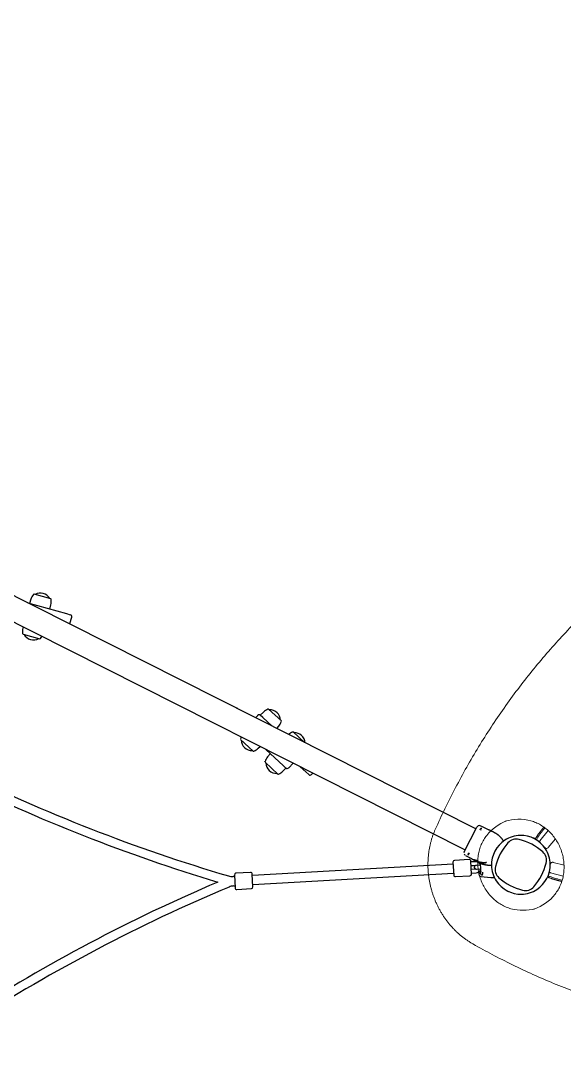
# Model space of a CAD drawing. Header units: millimetres. Extents: x 246416442 to 246896683, y 7418963194 to 7419503218.
# Drawn here: x 246847352 to 246848323, y 7419450444 to 7419452296 of the extents above; entities that cross this region are included whole.
import ezdxf
from ezdxf.lldxf.tags import DXFTag

# ---------------------------------------------------------------- set-up
doc = ezdxf.new("R2010")
doc.units = ezdxf.units.MM
for name, color, linetype in [('L-EDGE-CONCRETE', 1, 'CONCRETE_EDGE_SHORT'), ('L-Hatch Boundary', 1, 'Continuous'), ('L-X-E-PLAY', 9, 'Continuous')]:
    doc.layers.add(name, color=color, linetype=linetype)
doc.layers.add('L-SUB-SOIL DRAINAGE', color=170, linetype='SUBSOIL', lineweight=20)
doc.styles.get("Standard").update_dxf_attribs({"font": 'arial.ttf'})
doc.linetypes.add('CONCRETE_EDGE_SHORT', pattern='A,0.5,-0.2,["CE",Standard,S=0.1,R=0,X=-0.05,Y=-0.05],-0.2', length=0.9)
tags = doc.linetypes.add('SUBSOIL', pattern='A,12.7,-5.08,["SSD",Standard,S=2.54,R=0,X=-2.54,Y=-1.27],-6.35', length=24.13).pattern_tags.tags
tags[6] = DXFTag(74, 10)

# ---------------------------------------------------------------- blocks, each defined once
blk = doc.blocks.new('Artisan - Moduplay')
at = {"layer": 'L-X-E-PLAY', "lineweight": 25}
for p, q in [((-137145.7, -699233.4), (-137145.7, -701031.8)), ((-137103.5, -701031.8), (-137103.5, -699233.4)), ((-137103.5, -700135.5), (-137089.4, -700205.8)), ((-137095.3, -700137.2), (-137102.9, -700138.4)), ((-137078.5, -700168.7), (-137084.6, -700138.3)), ((-137157.2, -700152.9), (-137151.2, -700183.2)), ((-137145.7, -700147.2), (-137147.8, -700147.7)), ((-137095.5, -700175.6), (-137087.9, -700173.8)), ((-137102.6, -700219.1), (-137090.8, -700216.7)), ((-137089.4, -700205.8), (-137088.1, -700212.6)), ((-137103.3, -700555.1), (-137103.5, -700555.8)), ((-137150.3, -700584.4), (-137158.9, -700614.1)), ((-137097.9, -700592.5), (-137103.5, -700590.8)), ((-137097.2, -700602.5), (-137103.5, -700624.5)), ((-137097.2, -700602.5), (-137097.1, -700602.3)), ((-137097.1, -700602.3), (-137095.4, -700596.5)), ((-137088.1, -700599), (-137095.4, -700596.5)), ((-137087.7, -700634.7), (-137079.1, -700604.9)), ((-137150, -700620), (-137145.7, -700621.4)), ((-137167, -700642), (-137175.6, -700671.7)), ((-137157.5, -700674.1), (-137145.7, -700633.1)), ((-137148.7, -700643.6), (-137156.2, -700641.8)), ((-137103.5, -700633.7), (-137098.5, -700634.9)), ((-137103.5, -700689.3), (-137095.8, -700662.6)), ((-137373.7, -700685.2), (-137374.9, -700683)), ((-137166.6, -700677.6), (-137159.3, -700680.1)), ((-137157.6, -700674.4), (-137159.3, -700680.1)), ((-137157.5, -700674.1), (-137157.6, -700674.4)), ((-137392.5, -700699.5), (-137379.5, -700722)), ((-137371.5, -700683.9), (-137391.4, -700695.4)), ((-137389.6, -700691.5), (-137388.4, -700693.7)), ((-137354.4, -700707.5), (-137367.4, -700685)), ((-137156.8, -700684.2), (-137145.7, -700687.4)), ((-137149.5, -700715), (-137145.7, -700701.7)), ((-137375.4, -700723.1), (-137355.5, -700711.6)), ((-137178.1, -701024), (-137357.7, -700712.9)), ((-137151.4, -700721.6), (-137149.5, -700715)), ((-137371.5, -700720.9), (-137191.9, -701032)), ((-137149, -700725.9), (-137145.7, -700726.9)), ((-137175, -701022.2), (-137195, -701033.7)), ((-137157.9, -701045.8), (-137170.9, -701023.3)), ((-137149.3, -701031.8), (-137099.9, -701031.8)), ((-137196.1, -701037.8), (-137183.1, -701060.3)), ((-137179, -701061.4), (-137159, -701049.9)), ((-137156.3, -701057.6), (-137160.3, -701050.7)), ((-137154.5, -701053.1), (-137154.5, -701053.1)), ((-137177.7, -701060.7), (-137173.7, -701067.6)), ((-137168, -701064.4), (-137172, -701057.4)), ((-137167.5, -701064.6), (-137163.7, -701071.1)), ((-137166, -701053.9), (-137162, -701060.9)), ((-137163.7, -701071.1), (-137163.3, -701071.8)), ((-137158.2, -701068), (-137162, -701061.4)), ((-137157.8, -701068.7), (-137158.2, -701068)), ((-137154.2, -701054.4), (-137154.2, -701054.4)), ((-137153.5, -701062), (-137153.5, -701062)), ((-137152.7, -701067.6), (-137152.7, -701067.6)), ((-137172.9, -701072.9), (-137173.6, -701073.3)), ((-137148.2, -701075.4), (-137148, -701075.4)), ((-137148, -701075.4), (-137148, -701075.5))]:
    blk.add_line(p, q, dxfattribs=at)
at = {"layer": 'L-X-E-PLAY', "lineweight": 13}
for p, q in [((-137071.5, -701143.7), (-137071.1, -701143.8)), ((-137071.1, -701143.8), (-137048, -701148.7)), ((-137078.1, -701158.2), (-137077.6, -701156)), ((-137075, -701162.5), (-137075.4, -701162.4)), ((-137055.3, -701166.6), (-137075, -701162.5)), ((-137101.2, -701179.6), (-137098.9, -701179.1)), ((-137094.8, -701181.8), (-137094.7, -701182.2)), ((-137094.7, -701182.2), (-137090.6, -701201.8)), ((-137113.4, -701186.1), (-137113.4, -701185.7)), ((-137108.5, -701209.2), (-137113.4, -701186.1))]:
    blk.add_line(p, q, dxfattribs=at)
at = {"layer": 'L-X-E-PLAY', "lineweight": 25}
for centre, radius, start, end in [((-137091.5, -700161.7), 24.8, 76.7467, 98.8225), ((-137086.2, -700139.6), 2.1, 38.2641, 76.7467), ((-137095.3, -700156.2), 19.6, 327.293, 55.3521), ((-134416.7, -700135.2), 3025.9, 180.4243, 190.0488), ((-134416.7, -700135.2), 3009.9, 180.4266, 190.3385), ((-137140.4, -700165.3), 19.6, 147.293, 235.3521), ((-137155.2, -700153.4), 2.1, 125.8984, 164.3809), ((-137141.9, -700171.8), 24.8, 103.8225, 125.8984), ((-137149.5, -700181.9), 2.1, 218.2641, 256.7467), ((-137093.9, -700149.7), 24.8, 283.8225, 305.8984), ((-137080.5, -700168.1), 2.1, 305.8984, 344.3809), ((-137144.3, -700159.8), 24.8, 256.7467, 266.8441), ((-137103.3, -700215.7), 3.5, 266.8166, 281.3225), ((-137091.5, -700213.3), 3.5, 281.3225, 11.3225), ((-139346.8, -702976.4), 3009.9, 49.5707, 59.4749), ((-139346.8, -702976.4), 3025.9, 49.861, 59.4776), ((-137106.7, -700554.1), 3.5, 343.8838, 26.3084), ((-137141.1, -700603.1), 19.6, 119.8543, 207.9134), ((-137148.8, -700585.8), 2.1, 98.4597, 136.9422), ((-137145.4, -700608.3), 24.8, 90.5397, 98.4597), ((-137098.9, -700595.8), 3.5, 343.8838, 73.8839), ((-137096, -700622.6), 24.8, 49.3081, 71.3839), ((-137096.9, -700615.9), 19.6, 299.8543, 27.9134), ((-137081.2, -700605.3), 2.1, 10.8255, 49.3081), ((-137156.8, -700613.7), 2.1, 190.8255, 229.3081), ((-137142, -700596.5), 24.8, 229.3081, 251.3839), ((-137157.8, -700660.8), 19.6, 119.8543, 207.9134), ((-137165.4, -700643.4), 2.1, 98.4597, 136.9422), ((-137162.1, -700665.9), 24.8, 76.3839, 98.4597), ((-137092.6, -700610.7), 24.8, 256.3839, 278.4597), ((-137089.3, -700633.2), 2.1, 278.4597, 316.9422), ((-137112.7, -700680.2), 24.8, 49.3081, 68.3426), ((-137113.6, -700673.5), 19.6, 301.0327, 27.9134), ((-137097.9, -700663), 2.1, 10.8255, 49.3081), ((-137354.1, -700671), 24, 190.3385, 210), ((-137370, -700686.5), 3, 30, 120), ((-137173.5, -700671.3), 2.1, 190.8255, 229.3081), ((-137158.7, -700654.1), 24.8, 229.3081, 251.3839), ((-137155.8, -700680.8), 3.5, 163.8838, 253.8839), ((-137410.4, -700703.5), 24, 30, 49.5707), ((-137389.9, -700698), 3, 120, 210), ((-137357, -700709), 3, 300, 30), ((-137376.9, -700720.5), 3, 210, 300), ((-137148.1, -700722.6), 3.5, 163.8838, 253.8839), ((-137193.5, -701036.3), 3, 120, 210), ((-137173.5, -701024.8), 3, 30, 120), ((-137150.6, -701036.5), 3.58, 119.6731, 178.2683), ((-137124.6, -701082.1), 56.1, 116.1129, 119.6841), ((-137124.6, -701082.1), 56.1, 60.316, 63.887), ((-137098.6, -701036.5), 3.58, 1.7317, 60.3269), ((-137160.5, -701047.3), 3, 300, 30), ((-136222.5, -701064.7), 932.1, 178.2636, 179.2821), ((-137147.1, -701042.4), 4.42, 117.5189, 162.8554), ((-137141.1, -701041.4), 7.2, 157.4328, 181.1044), ((-137108.1, -701041.4), 7.19, 358.901, 22.5919), ((-137102.1, -701042.4), 4.43, 17.197, 62.4463), ((-138027.1, -701064.7), 932.5, 0.7183, 1.7365), ((-137180.5, -701058.8), 3, 210, 300), ((-137165, -701062.6), 10, 210, 271.1866), ((-137165, -701062.6), 3.5, 210, 235.8419), ((-137164.8, -701063), 3.15, 30, 210), ((-137193.2, -701013.8), 65.3, 293.6798, 306.2644), ((-137165, -701062.6), 3.5, 4.158, 30), ((-137165, -701062.6), 10, 328.865, 30), ((-137219, -701064.4), 65.6, 2.0858, 8.8071), ((-137219.3, -701064.5), 65.9, 2.127, 8.758), ((-137105.5, -701057.9), 48.1, 184.8847, 191.5629), ((-137105.6, -701058), 48.1, 184.8597, 191.5379), ((-137171.6, -701076.8), 3.95, 120, 198.4571), ((-137008.6, -701022.4), 175.8, 198.4554, 206.3677), ((-137173.4, -701065.9), 13.6, 274.5279, 297.5374), ((-137124.6, -701132.6), 52.5, 118.1256, 149.8263), ((-137124.6, -701132.6), 52.5, 59.8263, 118.1256), ((-137124.6, -701132.6), 52.5, 28.1256, 59.8263), ((-137124.6, -701132.6), 52.5, 149.8263, 208.1256), ((-137063, -701133.7), 103.1, 165.5951, 192.3568), ((-137143.5, -701113), 20, 102.3568, 165.5951), ((-137125.7, -701194.2), 103.1, 75.5952, 102.3568), ((-137105, -701113.7), 20, 12.3568, 75.5952), ((-137186.2, -701131.5), 103.1, 345.5951, 12.3568), ((-137124.6, -701132.6), 52.5, 329.8263, 28.1256), ((-137174.2, -701132.6), 3.43, 147.6732, 212.2949), ((-137075, -701132.6), 3.43, 327.6732, 32.2949), ((-137124.6, -701132.6), 52.5, 208.1256, 239.8263), ((-137144.2, -701151.5), 20, 192.3568, 255.5952), ((-137105.7, -701152.2), 20, 282.3568, 345.5951), ((-137124.6, -701132.6), 52.5, 298.1256, 329.8263), ((-137124.6, -701132.6), 52.5, 239.8263, 298.1256), ((-137123.5, -701070.9), 103.1, 255.5952, 282.3568)]:
    blk.add_arc(centre, radius, start, end, dxfattribs=at)
at = {"layer": 'L-X-E-PLAY', "lineweight": 13}
for centre, radius, start, end in [((-137120.9, -701133.6), 80.6, 47.2737, 78.6189), ((-137125.4, -701129), 80.6, 11.3812, 44.4179), ((-137072.2, -701147.2), 3.5, 78.1427, 109.2237), ((-137123.6, -701136.3), 80.6, 191.3807, 222.7202), ((-137046.2, -701088.6), 78.1, 244.826, 245.9799), ((-137074.6, -701159), 3.5, 168.1427, 258.1427), ((-137098.2, -701182.5), 3.5, 11.8573, 101.8573), ((-137168.5, -701211), 78.1, 24.0171, 25.1745), ((-137128.1, -701131.8), 80.6, 225.5554, 258.6193), ((-137110, -701185), 3.5, 160.7822, 191.8573)]:
    blk.add_arc(centre, radius, start, end, dxfattribs=at)
for centre, major_axis in [((-137139.9, -701144), (-71.7, -71.7)), ((-137113.2, -701117.3), (71.7, 71.7))]:
    blk.add_ellipse(centre, major_axis=major_axis, ratio=0.880849, start_param=3.136281, end_param=3.146489, dxfattribs=at)
at = {"layer": 'L-X-E-PLAY', "lineweight": 25}
blk.add_ellipse((-137168.4, -701078.3), major_axis=(-1.84, -3.71), ratio=0.969086, start_param=4.139868, end_param=5.437098, dxfattribs=at)
at = {"layer": 'L-X-E-PLAY', "lineweight": 13}
for points, knots in [([(-137137.4, -700967.6), (-137139.3, -700967.7), (-137142.6, -700968), (-137148.3, -700968.5), (-137153.9, -700969.3), (-137159.6, -700970.4), (-137165.2, -700971.7), (-137170.9, -700973.1), (-137176.5, -700974.8), (-137182, -700976.8), (-137187.5, -700978.9), (-137192.9, -700981.3), (-137198.3, -700983.8), (-137203.6, -700986.6), (-137208.8, -700989.5), (-137213.8, -700992.7), (-137218.8, -700996), (-137223.7, -700999.5), (-137228.4, -701003.2), (-137233.1, -701007.1), (-137237.5, -701011.1), (-137241.9, -701015.3), (-137246.1, -701019.6), (-137250.1, -701024.1), (-137254, -701028.7), (-137257.7, -701033.5), (-137261.2, -701038.3), (-137264.5, -701043.3), (-137267.6, -701048.4), (-137270.6, -701053.6), (-137273.4, -701058.9), (-137275.9, -701064.2), (-137278.3, -701069.7), (-137280.4, -701075.2), (-137282.3, -701080.7), (-137284, -701086.3), (-137285.5, -701091.9), (-137286.8, -701097.6), (-137287.8, -701103.3), (-137288.6, -701108.9), (-137289.2, -701114.6), (-137289.4, -701117.9), (-137289.5, -701119.8)], [0, 0, 0, 0, 0.022823, 0.047919, 0.073019, 0.098121, 0.123227, 0.148335, 0.173445, 0.198557, 0.223671, 0.248787, 0.273904, 0.299022, 0.324141, 0.349261, 0.374381, 0.399503, 0.424624, 0.449746, 0.474869, 0.499991, 0.525114, 0.550236, 0.575358, 0.60048, 0.625602, 0.650723, 0.675844, 0.700964, 0.726083, 0.751201, 0.776318, 0.801434, 0.826547, 0.851659, 0.876769, 0.901876, 0.926981, 0.952083, 0.977181, 1, 1, 1, 1]), ([(-136504.1, -701103.7), (-136516.6, -701097.1), (-136538.1, -701086.3), (-136575.4, -701068.9), (-136611.9, -701053.5), (-136650.1, -701038.9), (-136688.3, -701025.8), (-136727.3, -701013.9), (-136766.8, -701003.3), (-136806.7, -700994), (-136847.1, -700986), (-136887.8, -700979.4), (-136929.1, -700974), (-136970.3, -700970), (-137012.4, -700967.4), (-137053.6, -700966.1), (-137096.8, -700966.1), (-137122.3, -700966.9), (-137137.4, -700967.6)], [0, 0, 0, 0, 0.060387, 0.123138, 0.185889, 0.248642, 0.311395, 0.37415, 0.436906, 0.499663, 0.562421, 0.62518, 0.68794, 0.750701, 0.813463, 0.876226, 0.93899, 1, 1, 1, 1]), ([(-137202.6, -701152.2), (-137203.3, -701148.9), (-137204.1, -701143.2), (-137204.2, -701133.2), (-137202.9, -701123.5), (-137200.4, -701113.7), (-137196.7, -701104.2), (-137191.8, -701095), (-137185.8, -701086.5), (-137178.8, -701078.6), (-137171, -701071.6), (-137162.5, -701065.6), (-137153.4, -701060.7), (-137143.9, -701056.9), (-137134, -701054.3), (-137124.3, -701053), (-137114.2, -701053.1), (-137108.4, -701053.9), (-137105, -701054.6)], [0, 0, 0, 0, 0.060358, 0.123106, 0.185791, 0.24843, 0.311037, 0.373624, 0.436198, 0.498766, 0.561334, 0.623904, 0.686484, 0.749082, 0.811708, 0.874376, 0.937104, 1, 1, 1, 1]), ([(-137289.5, -701119.8), (-137290.2, -701134.2), (-137291, -701158.6), (-137291.1, -701200.1), (-137290, -701239.9), (-137287.6, -701280.5), (-137284, -701320.3), (-137279.1, -701360.1), (-137273, -701399.5), (-137265.7, -701438.5), (-137257.1, -701477.1), (-137247.3, -701515.4), (-137236.3, -701553.1), (-137224.2, -701590.3), (-137210.7, -701627.1), (-137196.3, -701663.1), (-137180.4, -701698.9), (-137163.9, -701733.3), (-137145.5, -701768.1), (-137134.2, -701788.1), (-137127.3, -701799.8)], [0, 0, 0, 0, 0.053647, 0.109473, 0.165299, 0.221124, 0.276949, 0.332772, 0.388594, 0.444416, 0.500237, 0.556056, 0.611875, 0.667693, 0.72351, 0.779326, 0.835141, 0.890955, 0.946768, 1, 1, 1, 1]), ([(-137046.4, -701113.1), (-137045.8, -701116.4), (-137045, -701122.1), (-137044.9, -701132.1), (-137046.1, -701141.8), (-137048.6, -701151.6), (-137052.4, -701161.1), (-137057.3, -701170.3), (-137063.2, -701178.8), (-137070.2, -701186.7), (-137078, -701193.7), (-137086.5, -701199.7), (-137095.7, -701204.6), (-137105.2, -701208.4), (-137115, -701211), (-137124.7, -701212.3), (-137134.8, -701212.2), (-137140.6, -701211.4), (-137144, -701210.7)], [0, 0, 0, 0, 0.060358, 0.123106, 0.185791, 0.24843, 0.311037, 0.373624, 0.436198, 0.498766, 0.561334, 0.623904, 0.686484, 0.749082, 0.811708, 0.874376, 0.937104, 1, 1, 1, 1]), ([(-137072.3, -701137), (-137072.1, -701137), (-137071.2, -701137), (-137069.5, -701137.2), (-137067, -701137.4), (-137064.5, -701137.7), (-137061.8, -701138.1), (-137059.1, -701138.5), (-137056.4, -701139.1), (-137053.6, -701139.6), (-137050.6, -701140.2), (-137048.2, -701140.7), (-137046.7, -701141), (-137046.2, -701141.1)], [0, 0, 0, 0, 0.016266, 0.105625, 0.198821, 0.295678, 0.395979, 0.499454, 0.605782, 0.714911, 0.82707, 0.942487, 1, 1, 1, 1]), ([(-137045.8, -701138.9), (-137045.9, -701138.9), (-137046.4, -701138.8), (-137047.2, -701138.6), (-137048.1, -701138.4), (-137049.2, -701138.2), (-137050.2, -701138), (-137051.2, -701137.8), (-137052.2, -701137.6), (-137053.2, -701137.3), (-137054.2, -701137.1), (-137055.2, -701136.9), (-137056.3, -701136.7), (-137057.4, -701136.5), (-137058.5, -701136.3), (-137059.6, -701136.1), (-137060.7, -701135.9), (-137061.8, -701135.7), (-137063.1, -701135.5), (-137064.3, -701135.3), (-137065.7, -701135.2), (-137067.1, -701135), (-137068.5, -701134.9), (-137070, -701134.8), (-137071.2, -701134.7), (-137071.9, -701134.6), (-137072.1, -701134.6)], [0, 0, 0, 0, 0.013518, 0.050625, 0.088163, 0.126858, 0.166791, 0.208058, 0.244194, 0.281435, 0.319859, 0.35955, 0.4006, 0.442885, 0.483708, 0.525443, 0.568074, 0.611584, 0.655951, 0.706451, 0.757951, 0.81041, 0.86378, 0.918011, 0.973045, 1, 1, 1, 1]), ([(-137122.6, -701185), (-137122.5, -701185.3), (-137122.5, -701186.1), (-137122.4, -701187.4), (-137122.3, -701188.9), (-137122.1, -701190.3), (-137122, -701191.8), (-137121.8, -701193.1), (-137121.6, -701194.4), (-137121.4, -701195.7), (-137121.2, -701196.9), (-137121, -701198.1), (-137120.8, -701199.2), (-137120.6, -701200.3), (-137120.4, -701201.4), (-137120.1, -701202.5), (-137119.9, -701203.5), (-137119.7, -701204.5), (-137119.5, -701205.4), (-137119.3, -701206.4), (-137119.1, -701207.4), (-137118.9, -701208.4), (-137118.7, -701209.4), (-137118.5, -701210.4), (-137118.3, -701211), (-137118.3, -701211.3)], [0, 0, 0, 0, 0.030913, 0.087897, 0.14401, 0.199191, 0.253382, 0.306532, 0.3543, 0.401124, 0.446976, 0.491833, 0.535673, 0.57848, 0.620191, 0.660548, 0.699593, 0.737414, 0.774092, 0.809701, 0.850389, 0.889785, 0.927979, 0.965049, 1, 1, 1, 1]), ([(-137116.1, -701211), (-137116.2, -701210.5), (-137116.5, -701208.7), (-137117.1, -701205.8), (-137117.8, -701202.2), (-137118.5, -701198.7), (-137119.1, -701195.3), (-137119.6, -701192.1), (-137119.9, -701188.9), (-137120.1, -701186.6), (-137120.2, -701185.2), (-137120.2, -701184.9)], [0, 0, 0, 0, 0.057456, 0.201404, 0.340307, 0.474605, 0.604457, 0.729301, 0.848623, 0.962029, 1, 1, 1, 1])]:
    blk.add_open_spline(points, degree=3, knots=knots, dxfattribs=at)
at = {"layer": 'L-X-E-PLAY', "lineweight": 25}
for points, knots in [([(-137154.5, -701053.1), (-137154.5, -701053.2), (-137154.5, -701053.4), (-137154.5, -701053.8), (-137154.5, -701054.3), (-137154.5, -701054.7), (-137154.5, -701055.1), (-137154.5, -701055.4), (-137154.6, -701055.8), (-137154.6, -701056.3), (-137154.6, -701056.7), (-137154.6, -701057.2), (-137154.6, -701057.7), (-137154.6, -701058.4), (-137154.6, -701059.2), (-137154.6, -701060.1), (-137154.6, -701060.8), (-137154.6, -701061.5), (-137154.6, -701062.1), (-137154.6, -701062.7), (-137154.6, -701063.3), (-137154.6, -701064), (-137154.6, -701064.7), (-137154.6, -701065.5), (-137154.6, -701066.4), (-137154.5, -701067.2), (-137154.4, -701068.2), (-137154.4, -701069.1), (-137154.2, -701070.1), (-137154.1, -701071), (-137153.9, -701072), (-137153.8, -701072.8), (-137153.6, -701073.4), (-137153.5, -701074), (-137153.4, -701074.5), (-137153.3, -701074.9), (-137153.1, -701075.4), (-137153, -701075.9), (-137152.8, -701076.5), (-137152.6, -701077), (-137152.4, -701077.6), (-137152.2, -701078.2), (-137152, -701078.8), (-137151.8, -701079.5), (-137151.5, -701080.1), (-137151.2, -701080.8), (-137150.9, -701081.5), (-137150.5, -701082.2), (-137150.1, -701083), (-137149.7, -701083.9), (-137149.2, -701084.7), (-137148.8, -701085.4), (-137148.6, -701085.8), (-137148.5, -701085.9)], [0, 0, 0, 0, 0.008392, 0.022062, 0.034963, 0.047177, 0.058802, 0.069886, 0.080467, 0.094261, 0.10763, 0.120918, 0.134166, 0.157858, 0.181817, 0.206112, 0.230954, 0.247973, 0.265471, 0.283543, 0.302286, 0.3218, 0.342186, 0.367152, 0.392525, 0.41799, 0.443464, 0.472847, 0.502035, 0.530926, 0.559431, 0.587468, 0.602973, 0.618298, 0.633432, 0.648366, 0.663193, 0.678695, 0.69503, 0.712157, 0.730104, 0.748862, 0.768419, 0.788759, 0.809479, 0.830914, 0.853037, 0.875817, 0.903744, 0.932481, 0.961945, 0.992298, 1, 1, 1, 1]), ([(-137154.2, -701054.3), (-137154.3, -701053.9), (-137154.4, -701053.5), (-137154.5, -701053.1), (-137154.5, -701053), (-137154.5, -701053)], [0, 0, 0, 0, 0.502573, 0.502573, 1, 1, 1, 1]), ([(-137154.5, -701053.1), (-137154.5, -701053.1), (-137154.5, -701053.2), (-137154.4, -701053.6), (-137154.3, -701054), (-137154.2, -701054.4)], [0, 0, 0, 0, 0.499788, 0.499788, 1, 1, 1, 1]), ([(-137100.6, -701085.9), (-137100.6, -701085.7), (-137100.3, -701085.3), (-137099.9, -701084.5), (-137099.3, -701083.6), (-137098.8, -701082.6), (-137098.4, -701081.6), (-137097.9, -701080.7), (-137097.5, -701079.7), (-137097.2, -701078.8), (-137096.8, -701077.8), (-137096.5, -701076.9), (-137096.2, -701076), (-137096, -701075.1), (-137095.7, -701074.2), (-137095.5, -701073.3), (-137095.4, -701072.5), (-137095.2, -701071.7), (-137095.1, -701070.9), (-137095, -701070.1), (-137094.9, -701069.4), (-137094.8, -701068.7), (-137094.7, -701068), (-137094.7, -701067.4), (-137094.6, -701066.8), (-137094.6, -701066.2), (-137094.6, -701065.6), (-137094.6, -701065.1), (-137094.6, -701064.6), (-137094.6, -701064.1), (-137094.6, -701063.7), (-137094.6, -701063.3), (-137094.6, -701062.9), (-137094.6, -701062.5), (-137094.6, -701062.1), (-137094.6, -701061.8), (-137094.6, -701061.4), (-137094.6, -701061.1), (-137094.6, -701060.9), (-137094.6, -701060.6), (-137094.6, -701060.3), (-137094.6, -701060), (-137094.6, -701059.5), (-137094.6, -701059), (-137094.6, -701058.4), (-137094.6, -701057.9), (-137094.6, -701057.3), (-137094.6, -701056.7), (-137094.6, -701056.1), (-137094.6, -701055.5), (-137094.6, -701054.9), (-137094.7, -701054.2), (-137094.7, -701053.5), (-137094.7, -701053.2), (-137094.7, -701053)], [0, 0, 0, 0, 0.011735, 0.044633, 0.077172, 0.109452, 0.140814, 0.171758, 0.202215, 0.232123, 0.262015, 0.291224, 0.319703, 0.347412, 0.374318, 0.400393, 0.425615, 0.449916, 0.473339, 0.495874, 0.517516, 0.538264, 0.557775, 0.576432, 0.594245, 0.611223, 0.627699, 0.643334, 0.658141, 0.67204, 0.685031, 0.697182, 0.708555, 0.720411, 0.731428, 0.741663, 0.751163, 0.759968, 0.767973, 0.775704, 0.783621, 0.791729, 0.806704, 0.822361, 0.838773, 0.856038, 0.87228, 0.889349, 0.906999, 0.925293, 0.944351, 0.964286, 0.984902, 1, 1, 1, 1]), ([(-137148, -701075.4), (-137148.4, -701075.5), (-137148.7, -701075.3), (-137149.6, -701074.7), (-137150, -701074.2), (-137150.9, -701072.8), (-137151.3, -701071.9), (-137151.9, -701070.4), (-137152.1, -701069.8), (-137152.4, -701068.7), (-137152.5, -701068.1), (-137152.7, -701067.5)], [0, 0, 0, 0, 0.25, 0.25, 0.5, 0.5, 0.75, 0.75, 0.875, 0.875, 1, 1, 1, 1]), ([(-137152.7, -701067.6), (-137152.5, -701068.2), (-137152.4, -701068.8), (-137152.1, -701069.9), (-137151.9, -701070.4), (-137151.3, -701072), (-137150.9, -701072.8), (-137150, -701074.3), (-137149.5, -701074.8), (-137148.9, -701075.3), (-137148.7, -701075.4), (-137148.3, -701075.5), (-137148.2, -701075.5), (-137148, -701075.5)], [0, 0, 0, 0, 0.125013, 0.125013, 0.250025, 0.250025, 0.500051, 0.500051, 0.750076, 0.750076, 0.875089, 0.875089, 1, 1, 1, 1]), ([(-137169.8, -701074.3), (-137169.8, -701074.2), (-137170, -701074.2), (-137170.2, -701074.1), (-137170.6, -701073.9), (-137171.4, -701073.6), (-137172.5, -701073.1), (-137172.9, -701072.9), (-137172.9, -701072.9), (-137172.9, -701072.9)], [0, 0, 0, 0, 0.035593, 0.062807, 0.125421, 0.250089, 0.500136, 0.999999, 1, 1, 1, 1]), ([(-137170.7, -701073.9), (-137170.7, -701073.9), (-137170.7, -701073.9), (-137170.7, -701073.8), (-137170.8, -701073.8)], [0, 0, 0, 0, 0.442603, 1, 1, 1, 1]), ([(-137169.3, -701074.3), (-137169.4, -701074.3), (-137169.4, -701074.3), (-137169.4, -701074.3), (-137169.5, -701074.3), (-137169.5, -701074.3), (-137169.5, -701074.3), (-137169.6, -701074.3), (-137169.6, -701074.2), (-137169.6, -701074.2), (-137169.7, -701074.2), (-137169.8, -701074.2), (-137169.9, -701074.2), (-137170, -701074.1), (-137170, -701074.1), (-137170, -701074.1), (-137170.1, -701074.1), (-137170.1, -701074.1), (-137170.2, -701074.1), (-137170.2, -701074.1), (-137170.2, -701074), (-137170.3, -701074), (-137170.3, -701074), (-137170.4, -701074), (-137170.4, -701074), (-137170.5, -701074), (-137170.6, -701073.9), (-137170.6, -701073.9), (-137170.7, -701073.9), (-137170.7, -701073.9)], [0, 0, 0, 0, 0.022007, 0.056758, 0.100947, 0.154622, 0.214358, 0.272292, 0.32373, 0.368702, 0.40942, 0.443105, 0.46548, 0.476458, 0.484516, 0.486926, 0.488257, 0.490514, 0.501729, 0.522557, 0.553446, 0.594025, 0.637033, 0.705481, 0.79282, 0.866308, 0.930296, 0.985642, 1, 1, 1, 1]), ([(-137170.1, -701074.1), (-137170.1, -701074.1), (-137170.1, -701074.1), (-137170.1, -701074.1), (-137170.1, -701074.1), (-137170.1, -701074.1), (-137170.1, -701074.1), (-137170.1, -701074.1), (-137170.1, -701074.1), (-137170.2, -701074.1), (-137170.2, -701074.1), (-137170.2, -701074), (-137170.2, -701074), (-137170.2, -701074), (-137170.3, -701074), (-137170.3, -701074), (-137170.3, -701074), (-137170.3, -701074), (-137170.3, -701074), (-137170.3, -701074), (-137170.3, -701074), (-137170.4, -701074), (-137170.4, -701074), (-137170.4, -701074), (-137170.4, -701074), (-137170.4, -701074), (-137170.5, -701073.9), (-137170.5, -701073.9), (-137170.5, -701073.9), (-137170.6, -701073.9), (-137170.6, -701073.9), (-137170.6, -701073.9), (-137170.7, -701073.9), (-137170.7, -701073.9)], [0, 0, 0, 0, 0.099454, 0.192171, 0.278151, 0.357396, 0.429908, 0.49569, 0.554747, 0.607087, 0.652722, 0.691671, 0.723961, 0.749648, 0.764642, 0.776077, 0.784177, 0.787165, 0.789655, 0.790811, 0.791967, 0.794452, 0.797432, 0.80109, 0.810791, 0.823964, 0.84345, 0.867755, 0.896364, 0.925565, 0.954676, 0.983702, 1, 1, 1, 1]), ([(-137170.4, -701074), (-137170.4, -701074), (-137170.4, -701074), (-137170.5, -701073.9), (-137170.5, -701073.9), (-137170.6, -701073.9)], [0, 0, 0, 0, 0.193792, 0.523489, 1, 1, 1, 1]), ([(-137166.9, -701073.6), (-137167.1, -701073.6), (-137167.3, -701073.7), (-137167.6, -701073.9), (-137168, -701074), (-137168.4, -701074.1), (-137168.8, -701074.2), (-137169.2, -701074.3), (-137169.6, -701074.3), (-137169.7, -701074.3), (-137169.8, -701074.3)], [0, 0, 0, 0, 0.083351, 0.166211, 0.249133, 0.374042, 0.49934, 0.665457, 0.830937, 1, 1, 1, 1]), ([(-137169.6, -701074.3), (-137169.6, -701074.3), (-137169.5, -701074.3), (-137169.4, -701074.3), (-137169.3, -701074.3), (-137169.3, -701074.3)], [0, 0, 0, 0, 0.429004, 0.933076, 1, 1, 1, 1]), ([(-137169.5, -701074.3), (-137169.5, -701074.3), (-137169.5, -701074.3), (-137169.5, -701074.3), (-137169.5, -701074.3), (-137169.5, -701074.3)], [0, 0, 0, 0, 0.278706, 0.882749, 1, 1, 1, 1])]:
    blk.add_open_spline(points, degree=3, knots=knots, dxfattribs=at)
for points in [[(-137154.5, -701053), (-137154.5, -701053), (-137154.5, -701053), (-137154.5, -701053.1)], [(-137169.7, -701074.3), (-137169.7, -701074.3), (-137169.7, -701074.3), (-137169.7, -701074.3)]]:
    blk.add_open_spline(points, degree=3, dxfattribs=at)

msp = doc.modelspace()

# ---------------------------------------------------------------- linework, layer by layer
at = {"layer": 'L-EDGE-CONCRETE', "ltscale": 25, "const_width": 200, "flags": 128}
msp.add_lwpolyline([(246837601.9, 7419449868.3, -0.17487), (246841317.4, 7419448271, -1.219349), (246850209.6, 7419448585.4)], format="xyb", dxfattribs=at)
at = {"layer": 'L-Hatch Boundary'}
msp.add_arc((246845688.6, 7419449340), 4500, 350.9915, 193.7457, dxfattribs=at)
at = {"layer": 'L-SUB-SOIL DRAINAGE', "ltscale": 0.75, "flags": 128}
msp.add_lwpolyline([(246836375.8, 7419368838, 0.049859), (246836452.7, 7419367265, 1.020543), (246838457.4, 7419363126.5, 0.507423), (246850958.7, 7419364620.6, 0.34783), (246860630.1, 7419364185, 0.95316), (246871514.2, 7419375336.2, 0.546089), (246865357.3, 7419391537), (246864331.6, 7419392202.5, 0.150991), (246858079.6, 7419390951.1, -0.535883), (246847993.3, 7419386178.8, -0.984857), (246841094.3, 7419392263.5, 0.048323), (246837369.4, 7419394790.3, -0.782041), (246859516.8, 7419399812.1, 0.326657), (246863339.2, 7419409468.3, 2.547694), (246851636.6, 7419416690.1, 0.258508), (246846203.9, 7419412601.5), (246842481.4, 7419417148.5), (246849924.6, 7419423239.5, 0.226894), (246850840.6, 7419425193.4), (246863936.9, 7419436077.3, 0.937903), (246860987.8, 7419443087, 0.16139), (246859063.4, 7419444536.1, 0.543513), (246850931.8, 7419449690.9, 0.965246), (246840526, 7419449656.9, 0.686425), (246830418.6, 7419442236.6), (246830214.5, 7419441333.6, 0.069561), (246826929.1, 7419442860.9), (246826948.5, 7419447931.5)], format="xyb", dxfattribs=at)

# ---------------------------------------------------------------- block references
at = {"layer": 'L-X-E-PLAY', "rotation": 63.22002274932392}
msp.add_blockref('Artisan - Moduplay', (246284097.9, 7419889110), dxfattribs=at)

doc.saveas('drawing.dxf')
